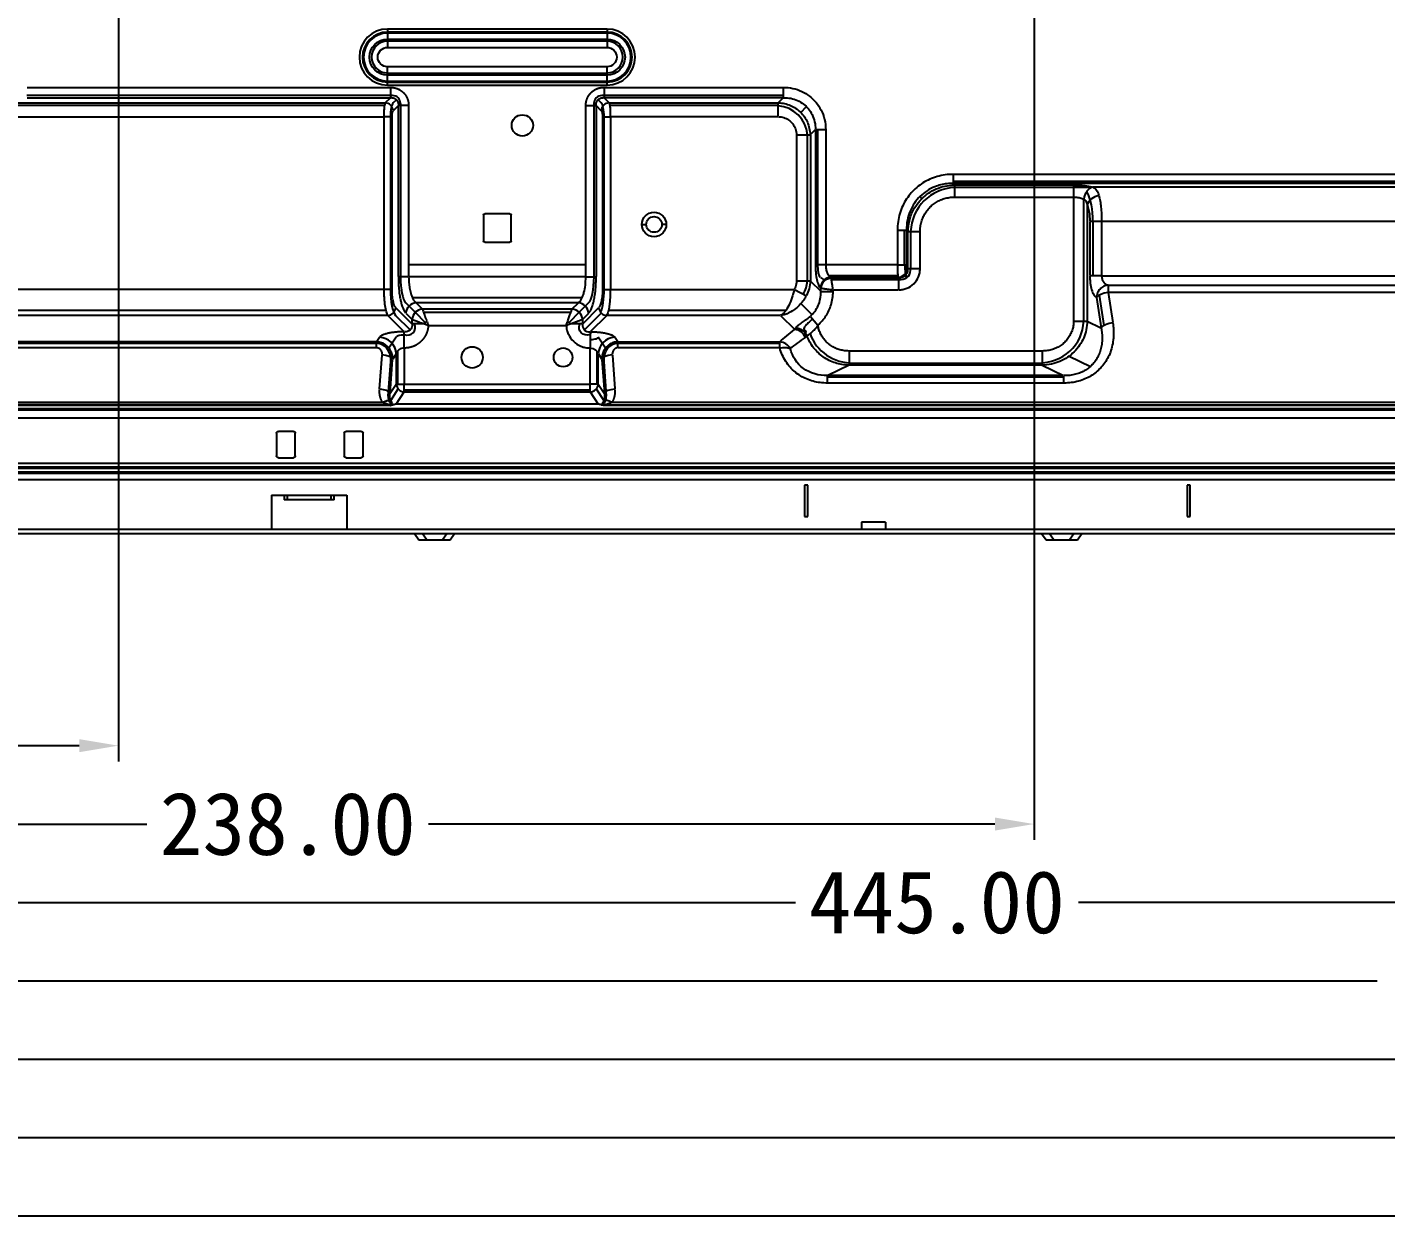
# Model space of a CAD drawing. Header units: millimetres. Extents: x 10037 to 11393, y -913 to 246.
# Drawn here: x 10245.5 to 10462.1, y -754.3 to -564.7 of the extents above; entities that cross this region are included whole.
import ezdxf

# ---------------------------------------------------------------- set-up
doc = ezdxf.new("R2010")
doc.units = ezdxf.units.MM
doc.header["$LTSCALE"] = 46.255
doc.layers.get('0').update_dxf_attribs({"linetype": 'CONTINUOUS'})
doc.layers.add('1', color=7, linetype='CONTINUOUS', true_color=0xffffff)
doc.styles.get("Standard").update_dxf_attribs({"font": 'simfang.ttf'})

msp = doc.modelspace()

# ---------------------------------------------------------------- linework, layer by layer
at = {"color": 7}
for p, q in [((10260.01, -535.5), (10260.01, -681.84)), ((10406.02, -535.5), (10406.02, -694.34)), ((10253.76, -679.34), (10232.87, -679.34)), ((10174.27, -691.84), (10264.57, -691.84)), ((10399.77, -691.84), (10309.47, -691.84)), ((10174.27, -704.34), (10367.96, -704.34)), ((10606.77, -704.34), (10413.08, -704.34)), ((10174.27, -716.84), (10460.69, -716.84)), ((10174.27, -729.34), (10536.1, -729.34)), ((10174.27, -741.84), (10639.01, -741.84)), ((10174.27, -754.34), (10708.37, -754.34))]:
    msp.add_line(p, q, dxfattribs=at)
for points in [[(10253.76, -678.3), (10253.76, -680.38), (10260.01, -679.34)], [(10399.77, -690.8), (10399.77, -692.88), (10406.02, -691.84)]]:
    msp.add_solid(points, dxfattribs=at)
at = {"layer": '1', "color": 7, "linetype": 'Continuous'}
for p, q in [((10337.92, -565.02), (10302.92, -565.02)), ((10302.92, -565.02), (10302.92, -565.68)), ((10337.92, -565.02), (10337.92, -565.68)), ((10337.92, -565.51), (10302.92, -565.51)), ((10337.92, -565.68), (10302.92, -565.68)), ((10302.92, -565.68), (10302.92, -566.63)), ((10302.92, -566.63), (10337.92, -566.63)), ((10302.92, -566.63), (10302.92, -567.95)), ((10337.92, -566.97), (10302.92, -566.97)), ((10337.92, -565.68), (10337.92, -566.63)), ((10337.92, -566.63), (10337.92, -567.95)), ((10302.92, -567.95), (10337.92, -567.95)), ((10337.92, -571.05), (10302.92, -571.05)), ((10302.92, -572.37), (10302.92, -571.05)), ((10337.92, -572.37), (10337.92, -571.05)), ((10302.92, -572.04), (10337.92, -572.04)), ((10337.92, -572.37), (10302.92, -572.37)), ((10302.92, -573.32), (10302.92, -572.37)), ((10302.92, -573.32), (10337.92, -573.32)), ((10302.92, -573.98), (10302.92, -573.32)), ((10302.92, -573.49), (10337.92, -573.49)), ((10302.92, -573.98), (10337.92, -573.98)), ((10337.92, -573.32), (10337.92, -572.37)), ((10337.92, -573.98), (10337.92, -573.32)), ((10303.73, -575.63), (10245.42, -575.63)), ((10245.47, -574.33), (10303.34, -574.33)), ((10245.47, -575.97), (10303.34, -575.97)), ((10302.62, -576.75), (10303.4, -575.97)), ((10303.4, -574.33), (10303.4, -575.97)), ((10366.03, -575.63), (10337.1, -575.63)), ((10337.44, -574.33), (10337.44, -575.97)), ((10337.48, -576), (10338.22, -576.75)), ((10337.49, -574.33), (10365.98, -574.33)), ((10365.98, -575.97), (10337.49, -575.97)), ((10365.25, -576.75), (10366, -576)), ((10366.03, -574.33), (10366.03, -575.97)), ((10302.48, -577.24), (10236.58, -577.24)), ((10236.63, -576.78), (10302.53, -576.78)), ((10304.33, -576.29), (10303.83, -576.79)), ((10303.87, -578), (10304.65, -577.22)), ((10306.29, -577.22), (10304.65, -577.22)), ((10304.65, -604.5), (10304.65, -577.27)), ((10304.99, -576.89), (10304.99, -604.55)), ((10306.29, -577.27), (10306.29, -602.66)), ((10334.54, -577.22), (10336.19, -577.22)), ((10334.54, -602.66), (10334.54, -577.27)), ((10335.85, -604.55), (10335.85, -576.89)), ((10336.19, -577.22), (10336.19, -604.5)), ((10336.19, -577.22), (10336.96, -578)), ((10337.01, -576.79), (10336.5, -576.29)), ((10338.3, -576.78), (10365.17, -576.78)), ((10365.22, -577.24), (10338.36, -577.24)), ((10365.22, -578.94), (10365.22, -576.78)), ((10368.8, -578.32), (10369.72, -577.4)), ((10236.63, -579), (10302.33, -579)), ((10302.38, -606.51), (10302.38, -579)), ((10303.64, -579), (10302.38, -579)), ((10303.38, -579), (10303.38, -606.56)), ((10303.64, -606.51), (10303.64, -579.05)), ((10337.2, -579), (10338.45, -579)), ((10337.2, -579.05), (10337.2, -606.51)), ((10337.46, -606.56), (10337.46, -579)), ((10338.45, -579.05), (10338.45, -606.51)), ((10365.17, -579), (10338.5, -579)), ((10368.12, -581.9), (10370.34, -581.9)), ((10368.12, -581.95), (10368.12, -605.15)), ((10369.88, -605.2), (10369.88, -581.9)), ((10370.34, -581.95), (10370.34, -605.2)), ((10370.37, -581.87), (10371.12, -581.12)), ((10372.73, -581.09), (10371.15, -581.09)), ((10371.15, -581.14), (10371.15, -602.61)), ((10371.49, -581.09), (10371.49, -602.66)), ((10372.79, -581.14), (10372.79, -602.61)), ((10393.11, -588.2), (10393.11, -589.65)), ((10531.56, -588.2), (10393.16, -588.2)), ((10531.61, -589.35), (10393.11, -589.35)), ((10393.11, -589.65), (10393.31, -589.86)), ((10531.56, -589.65), (10393.16, -589.65)), ((10393.35, -589.89), (10393.35, -591.83)), ((10414.99, -590.29), (10393.35, -590.29)), ((10393.4, -589.89), (10412.27, -589.89)), ((10412.32, -589.96), (10412.32, -591.83)), ((10412.37, -589.9), (10414.99, -590.29)), ((10505.43, -590.23), (10415.41, -590.23)), ((10388.11, -592.09), (10387.78, -591.76)), ((10393.4, -591.83), (10412.32, -591.83)), ((10412.32, -591.83), (10412.32, -611.56)), ((10413.93, -611.61), (10413.93, -592.16)), ((10414.48, -593.09), (10414.48, -611.61)), ((10318.22, -594.7), (10318.22, -598.8)), ((10322.42, -594.5), (10318.42, -594.5)), ((10322.62, -598.8), (10322.62, -594.7)), ((10343.47, -596.2), (10344.17, -596.2)), ((10347.37, -596.2), (10346.67, -596.2)), ((10384.22, -597.09), (10385.67, -597.09)), ((10384.22, -597.14), (10384.22, -602.61)), ((10385.37, -602.66), (10385.37, -597.09)), ((10385.67, -597.09), (10385.88, -597.3)), ((10385.67, -597.14), (10385.67, -602.61)), ((10385.91, -603.24), (10385.91, -597.38)), ((10385.98, -597.33), (10387.84, -597.33)), ((10386.31, -597.33), (10386.31, -603.24)), ((10387.84, -603.19), (10387.84, -597.38)), ((10416.78, -595.74), (10414.91, -595.74)), ((10414.91, -595.79), (10414.91, -604.35)), ((10415.38, -595.74), (10415.38, -604.4)), ((10416.78, -595.74), (10416.78, -604.35)), ((10504.05, -595.74), (10416.78, -595.74)), ((10318.42, -599), (10322.42, -599)), ((10306.29, -602.66), (10306.29, -604.5)), ((10334.54, -602.66), (10306.29, -602.66)), ((10334.54, -604.5), (10334.54, -602.66)), ((10372.73, -602.66), (10371.15, -602.66)), ((10384.22, -602.66), (10372.84, -602.66)), ((10373.25, -604.34), (10384.28, -604.34)), ((10384.22, -602.66), (10385.67, -602.66)), ((10385.82, -603.18), (10385.87, -603.21)), ((10385.91, -603.24), (10387.84, -603.24)), ((10306.23, -604.55), (10304.65, -604.55)), ((10334.49, -604.55), (10306.34, -604.55)), ((10334.54, -604.55), (10336.19, -604.55)), ((10368.12, -605.2), (10370.34, -605.2)), ((10370.37, -605.24), (10371.99, -606.86)), ((10371.94, -604.64), (10372.59, -605.06)), ((10371.97, -606.3), (10372.03, -606.34)), ((10373.61, -604.63), (10373.66, -604.66)), ((10384.28, -604.63), (10373.66, -604.63)), ((10373.71, -604.66), (10384.33, -604.66)), ((10373.71, -604.95), (10384.83, -604.95)), ((10384.33, -604.63), (10384.38, -604.66)), ((10384.38, -604.66), (10384.38, -606.63)), ((10385.68, -604.54), (10385.54, -604.45)), ((10416.78, -604.4), (10414.91, -604.4)), ((10416.78, -604.4), (10504.05, -604.4)), ((10417.83, -605.88), (10417.83, -607.06)), ((10302.33, -606.56), (10233.1, -606.56)), ((10303.64, -606.56), (10302.38, -606.56)), ((10305.86, -608.72), (10307.34, -610.2)), ((10306.87, -607.85), (10333.97, -607.85)), ((10333.3, -608.7), (10307.53, -608.7)), ((10333.49, -610.2), (10334.98, -608.72)), ((10337.2, -606.56), (10338.45, -606.56)), ((10338.5, -606.56), (10367.74, -606.56)), ((10367.79, -606.56), (10369.71, -607.56)), ((10372.03, -606.89), (10373.96, -606.89)), ((10373.96, -606.84), (10373.96, -606.68)), ((10374.01, -606.63), (10384.33, -606.63)), ((10415.95, -607.84), (10416.7, -612.68)), ((10417.18, -612.31), (10416.43, -607.47)), ((10503.01, -607.06), (10417.83, -607.06)), ((10417.83, -607.06), (10418.57, -611.85)), ((10234.37, -609.86), (10302.67, -609.86)), ((10302.93, -610.72), (10235.27, -610.72)), ((10305.53, -613.27), (10303.01, -610.75)), ((10304.22, -610.7), (10306.53, -613.01)), ((10306.79, -612.02), (10304.27, -609.5)), ((10305.88, -610.38), (10306.79, -611.29)), ((10307.34, -610.2), (10308.95, -611.81)), ((10307.52, -608.74), (10308.47, -609.68)), ((10308.52, -609.68), (10332.32, -609.68)), ((10332.17, -610.22), (10308.66, -610.22)), ((10333.49, -610.2), (10331.89, -611.81)), ((10332.37, -609.68), (10333.32, -608.74)), ((10336.57, -609.5), (10334.05, -612.02)), ((10334.05, -611.29), (10334.96, -610.38)), ((10334.31, -613.01), (10337, -610.32)), ((10337.82, -610.75), (10335.3, -613.27)), ((10365.56, -610.72), (10337.91, -610.72)), ((10338.16, -609.86), (10366.47, -609.86)), ((10365.65, -610.75), (10367.8, -612.9)), ((10368.84, -608.82), (10370.6, -610.58)), ((10370.38, -610.87), (10371.56, -612.24)), ((10306.82, -611.33), (10306.82, -612)), ((10308.78, -612.05), (10306.82, -612.05)), ((10309.47, -612.29), (10331.36, -612.29)), ((10334.01, -612.05), (10332.05, -612.05)), ((10334.01, -611.33), (10334.01, -612)), ((10412.32, -611.61), (10414.48, -611.61)), ((10414.48, -611.61), (10416.65, -612.66)), ((10231.03, -615.12), (10301.19, -615.12)), ((10301.14, -614.91), (10231.08, -614.91)), ((10301.19, -615.89), (10301.19, -614.91)), ((10301.63, -614.23), (10301.21, -614.87)), ((10303.15, -615.9), (10304.31, -614.14)), ((10336.52, -614.14), (10337.69, -615.9)), ((10339.21, -614.23), (10339.62, -614.87)), ((10339.65, -615.89), (10339.65, -614.91)), ((10339.65, -615.12), (10365.45, -615.12)), ((10339.7, -614.91), (10365.4, -614.91)), ((10301.14, -615.89), (10231.08, -615.89)), ((10301.67, -622.42), (10302.07, -617.05)), ((10304.29, -616.84), (10303.75, -617.67)), ((10304.32, -616.85), (10304.32, -621.65)), ((10304.51, -616.4), (10304.51, -621.65)), ((10305.6, -615.96), (10305.6, -621.65)), ((10335.24, -621.65), (10335.24, -615.96)), ((10336.33, -621.65), (10336.33, -616.4)), ((10336.52, -621.65), (10336.52, -616.85)), ((10336.55, -616.84), (10337.06, -617.62)), ((10338.77, -617.05), (10339.17, -622.42)), ((10365.4, -615.89), (10339.7, -615.89)), ((10376.52, -616.38), (10376.52, -618.65)), ((10407.26, -616.38), (10376.57, -616.38)), ((10407.31, -616.38), (10407.31, -618.65)), ((10411.62, -617.19), (10415.01, -618.84)), ((10303.03, -623.57), (10303.44, -618.08)), ((10303.34, -623.08), (10303.74, -617.72)), ((10337.09, -617.72), (10337.5, -623.08)), ((10337.39, -618.08), (10337.81, -623.57)), ((10376.52, -618.65), (10373.13, -620.29)), ((10407.26, -618.65), (10376.52, -618.65)), ((10377.22, -618.31), (10406.62, -618.31)), ((10407.31, -618.65), (10410.7, -620.29)), ((10303.34, -623.13), (10304.32, -621.65)), ((10304.32, -621.65), (10305.6, -621.65)), ((10305.6, -621.65), (10335.24, -621.65)), ((10305.6, -622.9), (10305.6, -621.65)), ((10335.24, -622.9), (10335.24, -621.65)), ((10336.52, -621.65), (10335.24, -621.65)), ((10336.52, -621.65), (10337.47, -623.09)), ((10410.7, -620.31), (10373.09, -620.31)), ((10373.09, -620.5), (10410.75, -620.5)), ((10410.7, -621.5), (10373.14, -621.5)), ((10410.75, -621.45), (10410.75, -620.37)), ((10303.43, -624.27), (10304.64, -622.44)), ((10304.32, -624.84), (10305.6, -622.9)), ((10335.24, -622.64), (10305.6, -622.64)), ((10305.6, -622.9), (10335.24, -622.9)), ((10335.24, -622.9), (10336.51, -624.84)), ((10336.2, -622.44), (10337.4, -624.27)), ((10303.28, -624.99), (10231.74, -624.99)), ((10302.1, -624.59), (10231.79, -624.59)), ((10303.26, -625.06), (10231.79, -625.06)), ((11328.57, -625.6), (10232.27, -625.6)), ((11328.57, -625.81), (10232.27, -625.81)), ((10336.54, -624.88), (10304.3, -624.88)), ((11223.31, -625.06), (10337.53, -625.06)), ((10337.55, -624.99), (11223.28, -624.99)), ((11222.15, -624.59), (10338.69, -624.59)), ((11328.57, -627.07), (10232.27, -627.07)), ((10285.22, -629.5), (10285.22, -633.1)), ((10287.92, -629.2), (10285.52, -629.2)), ((10288.22, -633.1), (10288.22, -629.5)), ((10296.02, -629.5), (10296.02, -633.1)), ((10298.72, -629.2), (10296.32, -629.2)), ((10299.02, -633.1), (10299.02, -629.5)), ((10231.09, -634.26), (11329.75, -634.26)), ((10285.52, -633.4), (10287.92, -633.4)), ((10296.32, -633.4), (10298.72, -633.4)), ((11383.48, -635.73), (10177.36, -635.73)), ((11383.48, -635.9), (10177.36, -635.9)), ((11329.75, -634.93), (10231.09, -634.93)), ((10231.09, -635.05), (11329.75, -635.05)), ((11383.48, -636.91), (10177.36, -636.91)), ((10369.92, -637.8), (10369.42, -637.8)), ((10369.42, -637.8), (10369.42, -642.8)), ((10369.92, -642.8), (10369.92, -637.8)), ((10430.92, -637.8), (10430.42, -637.8)), ((10430.42, -637.8), (10430.42, -642.8)), ((10430.92, -642.8), (10430.92, -637.8)), ((10284.42, -639.4), (10286.42, -639.4)), ((10284.42, -639.4), (10284.42, -644.8)), ((10286.42, -639.4), (10286.42, -640.1)), ((10286.42, -639.4), (10286.92, -639.4)), ((10286.92, -640.1), (10286.42, -640.1)), ((10286.92, -639.4), (10293.92, -639.4)), ((10286.92, -639.45), (10286.92, -640.05)), ((10293.92, -640.1), (10286.92, -640.1)), ((10293.92, -639.4), (10294.42, -639.4)), ((10293.92, -640.05), (10293.92, -639.45)), ((10294.42, -640.1), (10293.92, -640.1)), ((10294.42, -639.4), (10296.42, -639.4)), ((10294.42, -640.1), (10294.42, -639.4)), ((10296.42, -639.4), (10296.42, -644.8)), ((10369.42, -642.8), (10369.92, -642.8)), ((10430.42, -642.8), (10430.92, -642.8)), ((10175.02, -644.8), (11385.82, -644.8)), ((10175.02, -645.5), (11385.82, -645.5)), ((10307.22, -645.5), (10307.92, -646.5)), ((10309.12, -646.46), (10308.48, -645.54)), ((10312.36, -645.54), (10311.72, -646.46)), ((10312.92, -646.5), (10313.62, -645.5)), ((10378.49, -643.7), (10378.49, -644.8)), ((10382.34, -643.7), (10378.49, -643.7)), ((10382.34, -643.7), (10382.34, -644.8)), ((10407.22, -645.5), (10407.92, -646.5)), ((10409.12, -646.46), (10408.48, -645.54)), ((10412.36, -645.54), (10411.72, -646.46)), ((10412.92, -646.5), (10413.62, -645.5)), ((10307.92, -646.5), (10309.15, -646.5)), ((10309.15, -646.5), (10311.69, -646.5)), ((10311.69, -646.5), (10312.92, -646.5)), ((10407.92, -646.5), (10409.15, -646.5)), ((10409.15, -646.5), (10411.69, -646.5)), ((10411.69, -646.5), (10412.92, -646.5))]:
    msp.add_line(p, q, dxfattribs=at)
for centre, radius, start, end in [((10302.92, -569.5), 4.48, 90, 270), ((10337.92, -569.5), 4.48, 270, 90), ((10302.92, -569.5), 3.99, 90, 270), ((10302.92, -569.5), 3.82, 90, 270), ((10302.92, -569.5), 2.53, 90, 270), ((10337.92, -569.5), 3.99, 270, 90), ((10337.92, -569.5), 3.82, 270, 90), ((10337.92, -569.5), 2.53, 270, 90)]:
    msp.add_arc(centre, radius, start, end, dxfattribs=at)
at = {"layer": '1', "color": 7, "linetype": 'Continuous', "extrusion": (0, 0, -1)}
for centre, radius, start, end in [((-10302.92, -569.5), 2.87, 270, 90), ((-10337.92, -569.5), 2.87, 90, 270), ((-10302.92, -569.5), 1.55, 270, 90), ((-10337.92, -569.5), 1.55, 90, 270), ((-10324.42, -580.4), 1.7, 0, 180), ((-10324.42, -580.4), 1.7, 180, 0), ((-10318.42, -594.7), 0.2, 0, 90), ((-10322.42, -594.7), 0.2, 90, 180), ((-10345.42, -596.2), 1.95, 0, 180), ((-10345.42, -596.2), 1.25, 0, 180), ((-10345.42, -596.2), 1.95, 180, 0), ((-10345.42, -596.2), 1.25, 180, 0), ((-10318.42, -598.8), 0.2, 270, 0), ((-10322.42, -598.8), 0.2, 180, 270), ((-10316.42, -617.4), 1.7, 0, 180), ((-10330.92, -617.4), 1.5, 0, 180), ((-10316.42, -617.4), 1.7, 180, 360), ((-10330.92, -617.4), 1.5, 180, 360), ((-10285.52, -629.5), 0.3, 0, 90), ((-10287.92, -629.5), 0.3, 90, 180), ((-10296.32, -629.5), 0.3, 0, 90), ((-10298.72, -629.5), 0.3, 90, 180), ((-10285.52, -633.1), 0.3, 270, 0), ((-10287.92, -633.1), 0.3, 180, 270), ((-10296.32, -633.1), 0.3, 270, 0), ((-10298.72, -633.1), 0.3, 180, 270)]:
    msp.add_arc(centre, radius, start, end, dxfattribs=at)
at = {"layer": '1', "color": 7, "linetype": 'Continuous'}
for centre, major_axis, ratio, start_param, end_param in [((10303.64, -576.98), (0.983, 0.983), 0.935113, 5.531306, 7.035065), ((10337.19, -576.98), (0.983, -0.983), 0.935113, 2.389713, 3.893472), ((10302.58, -578.04), (-0.919, 0.919), 0.935113, 4.020051, 5.464268), ((10304, -579), (0, 2.3), 0.267949, 0.282376, 1.570796), ((10338.25, -578.04), (0.919, 0.919), 0.935113, 0.818917, 2.322676), ((10336.84, -579), (0, 2.3), 0.267949, 4.712389, 6.00081), ((10364.39, -582.73), (4.01, 4.01), 0.935113, 5.615074, 6.951296), ((10394.28, -598.26), (5.82, -5.82), 0.935113, 2.439757, 3.843429), ((10415.36, -592.16), (0.52, 1.93), 0.694349, 0.368172, 1.754531), ((10413.31, -595.74), (0, 5.7), 0.36397, 4.712389, 5.681982), ((10416.36, -593.04), (1.86, 0.72), 0.705394, 1.303252, 2.638059), ((10372.02, -602.66), (0, 2), 0.267949, 1.594856, 2.935878), ((10384.33, -603.15), (0.82, 1.25), 0.952213, 3.746311, 5.272149), ((10384.76, -603.43), (1.32, -0.87), 0.952213, 5.317107, 7.014908), ((10385.91, -602.66), (0, 2), 0.267949, 1.570796, 2.946098), ((10306.14, -604.55), (0, 4.3), 0.267949, 1.582261, 2.86955), ((10334.7, -604.55), (0, 4.3), 0.267949, 3.387868, 4.712389), ((10364.39, -604.38), (4.01, -4.01), 0.935113, 0.25583, 0.66811), ((10373.61, -606.3), (0.93, 1.42), 0.952213, 0.604706, 2.130556), ((10373.66, -606.34), (-0.93, -1.42), 0.952213, 3.746308, 5.272451), ((10304.53, -606.56), (0, 4.3), 0.267949, 1.570796, 2.863492), ((10307.48, -610.34), (1.2, 1.2), 0.935113, 0.818914, 2.322676), ((10333.35, -610.34), (-1.2, 1.2), 0.935113, 3.96051, 5.464272), ((10336.3, -606.56), (0, 4.3), 0.267949, 3.694432, 4.712389), ((10417.83, -607.84), (1.98, 0.31), 0.386839, 1.511102, 2.761616), ((10302.98, -609.46), (-0.919, -0.919), 0.935113, 0.818921, 2.322677), ((10308.47, -611.33), (1.2, 1.2), 0.935113, 0.818917, 2.322676), ((10332.37, -611.33), (-1.2, 1.2), 0.935113, 3.96051, 5.464268), ((10337.86, -609.46), (0.919, -0.919), 0.935113, 4.020051, 5.464268), ((10306.01, -612.5), (-0.983, 0.983), 0.935113, 2.029459, 4.29833), ((10309.19, -612.05), (1.2, 1.2), 0.171976, 1.400486, 1.741325), ((10331.64, -612.05), (-1.2, 1.2), 0.171968, 4.541865, 4.882691), ((10367.83, -614.87), (-1.26, 1.55), 0.920636, 4.419563, 5.55847), ((10368.08, -614.65), (-1.38, 1.45), 0.915909, 4.337503, 5.536229), ((10406.16, -610.9), (7.09, -3.43), 0.927053, 5.193933, 6.669194), ((10418.58, -612.68), (1.98, 0.31), 0.386839, 1.511102, 2.76162), ((10300.69, -618.28), (1.22, 2.99), 0.829846, 5.102797, 6.5577), ((10301.66, -616.8), (2.26, -1.48), 0.952213, 0.604707, 2.130556), ((10305.6, -614.19), (1.3, 0), 0.267949, 1.621877, 2.935529), ((10335.24, -614.19), (1.3, 0), 0.267949, 4.776668, 6.390877), ((10339.18, -616.8), (2.26, 1.48), 0.952213, 1.03967, 2.536886), ((10340.15, -618.28), (-1.22, 2.99), 0.829846, 6.008671, 7.463573), ((10377.68, -610.9), (-7.09, -3.43), 0.927053, 6.174438, 7.372438), ((10302.07, -617.67), (-1.7, 0.13), 0.389807, 3.331293, 4.741556), ((10338.76, -617.67), (1.7, 0.13), 0.389807, 1.583121, 2.951893), ((10305.6, -621.65), (1.09, -0.71), 0.952213, 3.746311, 5.272149), ((10335.24, -621.65), (1.09, 0.71), 0.952213, 4.152629, 5.678467), ((10301.66, -623.13), (-1.7, 0.13), 0.389807, 3.331293, 4.700064), ((10304.35, -623.53), (0.59, 1.44), 0.829846, 1.917638, 2.627267), ((10339.17, -623.13), (1.7, 0.13), 0.389807, 1.583121, 2.951893), ((10336.48, -623.53), (-0.59, 1.44), 0.829846, 3.663553, 4.365547), ((10301.77, -627.47), (2.79, 2.5), 0.243618, 0.265337, 0.560118)]:
    msp.add_ellipse(centre, major_axis=major_axis, ratio=ratio, start_param=start_param, end_param=end_param, dxfattribs=at)
at = {"layer": '1', "color": 7, "linetype": 'Continuous', "extrusion": (0, 0, -1)}
msp.add_ellipse((10334.82, -612.5), major_axis=(-0.983, -0.983), ratio=0.935113, start_param=5.171149, end_param=7.42519, dxfattribs=at)
at = {"layer": '1', "color": 7, "linetype": 'Continuous'}
for points, degree in [([(10303.4, -574.33), (10303.96, -574.33), (10304.48, -574.53)], 2), ([(10304.48, -574.53), (10304.91, -574.7), (10305.26, -574.99)], 2), ([(10305.26, -574.99), (10305.67, -575.32), (10305.93, -575.79)], 2), ([(10305.93, -575.79), (10306.09, -576.09), (10306.19, -576.42)], 2), ([(10334.71, -576.24), (10334.85, -575.82), (10335.12, -575.47)], 2), ([(10335.12, -575.47), (10335.27, -575.27), (10335.45, -575.09)], 2), ([(10335.45, -575.09), (10335.67, -574.89), (10335.94, -574.73)], 2), ([(10335.94, -574.73), (10336.25, -574.55), (10336.6, -574.44)], 2), ([(10336.6, -574.44), (10337.01, -574.33), (10337.44, -574.33)], 2), ([(10366.03, -574.33), (10366.57, -574.33), (10367.59, -574.44), (10368.98, -574.92), (10370.23, -575.68), (10371.29, -576.69), (10372.1, -577.91), (10372.66, -579.41), (10372.79, -580.51), (10372.79, -581.09)], 3), ([(10306.19, -576.42), (10306.29, -576.81), (10306.29, -577.22)], 2), ([(10334.54, -577.22), (10334.54, -576.71), (10334.71, -576.24)], 2), ([(10337, -578.04), (10337.02, -578.05), (10337.05, -578.1), (10337.1, -578.23), (10337.15, -578.42), (10337.19, -578.66), (10337.2, -578.88), (10337.2, -579)], 3), ([(10393.11, -588.2), (10392.67, -588.2), (10391.82, -588.26), (10390.56, -588.53), (10389.38, -588.96), (10388.28, -589.54), (10387.29, -590.27), (10386.41, -591.13), (10385.66, -592.11), (10385.05, -593.2), (10384.58, -594.42), (10384.29, -595.73), (10384.22, -596.63), (10384.22, -597.09)], 3), ([(10412.32, -589.89), (10412.54, -589.89), (10412.99, -589.9), (10413.63, -589.94), (10414.24, -590.01), (10414.83, -590.11), (10415.19, -590.19), (10415.36, -590.23)], 3), ([(10414.4, -590.91), (10414.43, -590.95), (10414.45, -590.99), (10414.48, -591.04)], 3), ([(10387.84, -597.33), (10387.84, -597.06), (10387.88, -596.53), (10388.04, -595.76), (10388.31, -595.03), (10388.67, -594.35), (10389.13, -593.73), (10389.66, -593.18), (10390.28, -592.71), (10390.96, -592.33), (10391.69, -592.05), (10392.49, -591.87), (10393.06, -591.83), (10393.35, -591.83)], 3), ([(10385.67, -602.66), (10385.67, -602.8), (10385.69, -602.92)], 2), ([(10385.69, -602.92), (10385.7, -603), (10385.72, -603.06)], 2), ([(10385.72, -603.06), (10385.75, -603.13), (10385.78, -603.15)], 2), ([(10372.03, -606.89), (10372.03, -606.34)], 1), ([(10373.67, -604.7), (10373.67, -604.69), (10373.67, -604.68), (10373.67, -604.67), (10373.66, -604.66)], 3), ([(10417.83, -605.88), (10446.22, -605.88), (10474.62, -605.88), (10503.01, -605.88)], 3), ([(10304.24, -609.46), (10304.15, -609.37), (10303.99, -609.1), (10303.8, -608.44), (10303.67, -607.56), (10303.64, -606.91), (10303.64, -606.56)], 3), ([(10337.2, -606.56), (10337.2, -606.91), (10337.17, -607.56), (10337.03, -608.46), (10336.86, -609.08), (10336.69, -609.37), (10336.6, -609.46)], 3), ([(10371.56, -612.24), (10371.81, -612.03), (10372.27, -611.57), (10372.84, -610.8), (10373.31, -609.96), (10373.68, -609.01), (10373.91, -607.97), (10373.96, -607.26), (10373.96, -606.89)], 3), ([(10308.83, -612.07), (10309.01, -612.13), (10309.2, -612.2), (10309.38, -612.27)], 3), ([(10309.42, -612.34), (10309.37, -613.06), (10309.08, -613.7)], 2), ([(10331.46, -612.27), (10331.64, -612.2), (10331.82, -612.13), (10332.01, -612.07)], 3), ([(10365.45, -614.91), (10365.81, -614.6), (10366.58, -613.97), (10367.4, -613.29), (10367.83, -612.94)], 3), ([(10367.83, -612.94), (10367.85, -612.91), (10367.88, -612.87), (10367.92, -612.8), (10367.95, -612.76), (10367.96, -612.73)], 3), ([(10412.32, -611.61), (10412.32, -611.87), (10412.28, -612.38), (10412.1, -613.09), (10411.81, -613.78), (10411.42, -614.41), (10410.92, -614.98), (10410.34, -615.46), (10409.68, -615.86), (10408.95, -616.15), (10408.16, -616.34), (10407.6, -616.38), (10407.31, -616.38)], 3), ([(10418.58, -611.9), (10418.63, -612.26), (10418.7, -612.98), (10418.7, -614.05), (10418.57, -615.19), (10418.29, -616.3), (10417.86, -617.34), (10417.31, -618.27), (10416.66, -619.08), (10415.92, -619.77), (10415.08, -620.37), (10414.15, -620.85), (10413.1, -621.22), (10411.95, -621.45), (10411.16, -621.5), (10410.75, -621.5)], 3), ([(10367.14, -615.95), (10366.79, -615.38), (10366.15, -614.98), (10365.5, -614.91)], 3), ([(10367.16, -615.99), (10367.53, -615.71), (10368.3, -615.14), (10369.13, -614.52), (10369.57, -614.2)], 3), ([(10369.57, -614.2), (10369.59, -614.18), (10369.65, -614.14), (10369.73, -614.07), (10369.79, -614.03), (10369.82, -614)], 3), ([(10335.29, -615.92), (10335.87, -615.94), (10336.38, -616.31), (10336.51, -616.75)], 3), ([(10373.09, -621.5), (10372.68, -621.5), (10371.9, -621.45), (10370.77, -621.23), (10369.72, -620.86), (10368.76, -620.37), (10367.88, -619.75), (10367.08, -618.98), (10366.39, -618.07), (10365.83, -617.02), (10365.56, -616.27), (10365.45, -615.89)], 3), ([(10301.76, -623.68), (10301.62, -623.12), (10301.66, -622.52)], 2), ([(10302.12, -624.55), (10301.88, -624.15), (10301.76, -623.68)], 2), ([(10339.09, -623.63), (10338.97, -624.13), (10338.71, -624.55)], 2), ([(10339.18, -622.52), (10339.21, -623.1), (10339.09, -623.63)], 2), ([(10303.46, -625.05), (10303.4, -625.06), (10303.31, -625.06)], 2), ([(10337.03, -624.99), (10337.01, -624.98), (10336.98, -624.97), (10336.92, -624.95), (10336.86, -624.93), (10336.8, -624.91), (10336.74, -624.9), (10336.68, -624.89), (10336.62, -624.88), (10336.57, -624.88), (10336.54, -624.88)], 3)]:
    msp.add_open_spline(points, degree=degree, dxfattribs=at)
for points, degree, knots in [([(10303.4, -575.97), (10303.45, -575.96), (10303.57, -575.96), (10303.73, -575.98), (10303.86, -576.01), (10303.99, -576.06), (10304.1, -576.11), (10304.2, -576.17), (10304.3, -576.25), (10304.39, -576.34), (10304.48, -576.46), (10304.56, -576.61), (10304.62, -576.78), (10304.66, -576.99), (10304.66, -577.14), (10304.65, -577.22)], 3, [0, 0, 0, 0, 0.083687, 0.159403, 0.228308, 0.292091, 0.352721, 0.412332, 0.473363, 0.538562, 0.61083, 0.692628, 0.7846, 0.886957, 1, 1, 1, 1]), ([(10336.19, -577.22), (10336.18, -577.17), (10336.18, -577.07), (10336.19, -576.93), (10336.22, -576.8), (10336.25, -576.68), (10336.3, -576.57), (10336.36, -576.47), (10336.43, -576.36), (10336.52, -576.26), (10336.64, -576.17), (10336.79, -576.08), (10336.98, -576.01), (10337.18, -575.97), (10337.32, -575.96), (10337.39, -575.97)], 3, [0, 0, 0, 0, 0.076616, 0.146211, 0.210439, 0.271207, 0.330638, 0.391051, 0.454977, 0.525115, 0.60399, 0.692975, 0.792191, 0.902131, 1, 1, 1, 1]), ([(10366.08, -575.97), (10366.46, -575.96), (10367.22, -576.03), (10368.3, -576.38), (10369.26, -576.95), (10370.06, -577.72), (10370.68, -578.68), (10371.07, -579.81), (10371.16, -580.63), (10371.15, -581.04)], 3, [0, 0, 0, 0, 0.14109, 0.280905, 0.419313, 0.557347, 0.697561, 0.847528, 1, 1, 1, 1]), ([(10302.38, -579), (10302.39, -578.8), (10302.39, -578.38), (10302.42, -577.74), (10302.48, -577.16), (10302.54, -576.94), (10302.57, -576.83)], 3, [0, 0, 0, 0, 0.216232, 0.438479, 0.715106, 1, 1, 1, 1]), ([(10303.64, -579), (10303.64, -578.94), (10303.64, -578.8), (10303.66, -578.59), (10303.7, -578.37), (10303.74, -578.19), (10303.79, -578.1), (10303.81, -578.08)], 3, [0, 0, 0, 0, 0.214642, 0.429285, 0.643927, 0.85857, 1, 1, 1, 1]), ([(10338.27, -576.82), (10338.29, -576.89), (10338.33, -577.03), (10338.39, -577.49), (10338.44, -578.13), (10338.45, -578.69), (10338.45, -578.95)], 3, [0, 0, 0, 0, 0.205955, 0.415581, 0.725032, 1, 1, 1, 1]), ([(10365.27, -576.79), (10365.59, -576.81), (10366.24, -576.87), (10367.18, -577.19), (10368.03, -577.65), (10369.03, -578.47), (10370.04, -579.85), (10370.23, -581.17), (10370.33, -581.85)], 3, [0, 0, 0, 0, 0.123573, 0.250119, 0.373164, 0.492869, 0.742001, 1, 1, 1, 1]), ([(10365.27, -579), (10365.57, -579.01), (10366.16, -579.11), (10366.94, -579.5), (10367.58, -580.11), (10368.01, -580.93), (10368.12, -581.56), (10368.12, -581.9)], 3, [0, 0, 0, 0, 0.191664, 0.393748, 0.595832, 0.797916, 1, 1, 1, 1]), ([(10393.11, -589.65), (10392.77, -589.66), (10392.1, -589.68), (10391.12, -589.86), (10389.61, -590.34), (10387.69, -591.57), (10386.33, -593.62), (10385.74, -595.53), (10385.69, -596.56), (10385.67, -597.09)], 3, [0, 0, 0, 0, 0.087274, 0.171348, 0.252391, 0.493354, 0.736396, 0.864415, 1, 1, 1, 1]), ([(10385.91, -597.28), (10385.93, -596.97), (10385.97, -596.33), (10386.17, -595.4), (10386.68, -593.9), (10387.93, -592.01), (10389.95, -590.63), (10391.81, -590.01), (10392.8, -589.94), (10393.3, -589.9)], 3, [0, 0, 0, 0, 0.082075, 0.166092, 0.247578, 0.494032, 0.741525, 0.869929, 1, 1, 1, 1]), ([(10415.4, -590.25), (10415.5, -590.3), (10415.73, -590.42), (10415.99, -590.7), (10416.2, -591.06), (10416.3, -591.37), (10416.34, -591.52)], 3, [0, 0, 0, 0, 0.221045, 0.483413, 0.74763, 1, 1, 1, 1]), ([(10412.32, -591.83), (10412.44, -591.83), (10412.67, -591.84), (10413.02, -591.88), (10413.35, -591.94), (10413.65, -592.03), (10413.82, -592.11), (10413.9, -592.14)], 3, [0, 0, 0, 0, 0.203872, 0.404313, 0.607208, 0.818469, 1, 1, 1, 1]), ([(10413.99, -592.19), (10414.04, -592.22), (10414.14, -592.29), (10414.28, -592.47), (10414.4, -592.72), (10414.46, -592.92), (10414.48, -593.04)], 3, [0, 0, 0, 0, 0.194834, 0.457453, 0.727261, 1, 1, 1, 1]), ([(10414.48, -593.04), (10414.52, -593.15), (10414.61, -593.39), (10414.71, -593.79), (10414.79, -594.22), (10414.86, -594.7), (10414.89, -595.19), (10414.9, -595.53), (10414.9, -595.69)], 3, [0, 0, 0, 0, 0.169301, 0.338603, 0.507904, 0.677206, 0.846507, 1, 1, 1, 1]), ([(10416.37, -591.63), (10416.43, -591.89), (10416.55, -592.42), (10416.68, -593.42), (10416.77, -594.54), (10416.78, -595.34), (10416.78, -595.74)], 3, [0, 0, 0, 0, 0.239461, 0.48, 0.742312, 1, 1, 1, 1]), ([(10371.15, -602.7), (10371.15, -602.9), (10371.16, -603.3), (10371.22, -604.11), (10371.36, -605.06), (10371.59, -605.77), (10371.79, -606.14), (10371.9, -606.24), (10371.95, -606.28)], 3, [0, 0, 0, 0, 0.115165, 0.238281, 0.489732, 0.751112, 0.883983, 1, 1, 1, 1]), ([(10372.8, -602.7), (10372.81, -602.91), (10372.83, -603.36), (10373.01, -603.96), (10373.22, -604.34), (10373.42, -604.53), (10373.51, -604.58), (10373.56, -604.6)], 3, [0, 0, 0, 0, 0.227139, 0.486572, 0.760168, 0.888868, 1, 1, 1, 1]), ([(10384.22, -602.66), (10384.22, -602.84), (10384.22, -603.21), (10384.24, -603.79), (10384.27, -604.23), (10384.3, -604.47), (10384.31, -604.54), (10384.31, -604.56)], 3, [0, 0, 0, 0, 0.216405, 0.438384, 0.738611, 0.910471, 1, 1, 1, 1]), ([(10384.44, -604.66), (10384.63, -604.65), (10385.01, -604.63), (10385.52, -604.32), (10385.88, -603.83), (10385.9, -603.44), (10385.91, -603.24)], 3, [0, 0, 0, 0, 0.251837, 0.502492, 0.744605, 1, 1, 1, 1]), ([(10384.44, -606.63), (10384.66, -606.62), (10385.1, -606.59), (10385.95, -606.33), (10386.9, -605.72), (10387.53, -604.78), (10387.8, -603.92), (10387.83, -603.47), (10387.84, -603.24)], 3, [0, 0, 0, 0, 0.123621, 0.248909, 0.497185, 0.74478, 0.870308, 1, 1, 1, 1]), ([(10304.65, -604.55), (10304.65, -604.82), (10304.66, -605.47), (10304.72, -606.42), (10304.83, -607.37), (10304.96, -608.12), (10305.13, -608.85), (10305.33, -609.47), (10305.58, -610.02), (10305.75, -610.23), (10305.84, -610.34)], 3, [0, 0, 0, 0, 0.100525, 0.245914, 0.366861, 0.489285, 0.585744, 0.73179, 0.860572, 1, 1, 1, 1]), ([(10306.29, -604.59), (10306.3, -604.88), (10306.32, -605.48), (10306.43, -606.35), (10306.63, -607.29), (10306.91, -607.98), (10307.2, -608.45), (10307.36, -608.59), (10307.44, -608.66)], 3, [0, 0, 0, 0, 0.152979, 0.319522, 0.492279, 0.742853, 0.873293, 1, 1, 1, 1]), ([(10333.4, -608.66), (10333.48, -608.59), (10333.64, -608.44), (10333.87, -608.08), (10334.07, -607.62), (10334.3, -606.92), (10334.49, -605.91), (10334.53, -605.02), (10334.54, -604.59)], 3, [0, 0, 0, 0, 0.128554, 0.260825, 0.396311, 0.524819, 0.771469, 1, 1, 1, 1]), ([(10334.99, -610.34), (10335.09, -610.23), (10335.26, -610.02), (10335.5, -609.49), (10335.71, -608.84), (10335.88, -608.1), (10336.01, -607.3), (10336.11, -606.46), (10336.17, -605.54), (10336.18, -604.89), (10336.19, -604.55)], 3, [0, 0, 0, 0, 0.139783, 0.271915, 0.400812, 0.526601, 0.643168, 0.754586, 0.870971, 1, 1, 1, 1]), ([(10368.12, -605.2), (10368.12, -605.37), (10368.09, -605.7), (10367.98, -606.14), (10367.87, -606.4), (10367.81, -606.52)], 3, [0, 0, 0, 0, 0.346214, 0.692428, 1, 1, 1, 1]), ([(10370.34, -605.2), (10370.3, -605.62), (10370.23, -606.43), (10369.89, -607.17), (10369.73, -607.52)], 3, [0, 0, 0, 0, 0.522932, 1, 1, 1, 1]), ([(10372.03, -606.34), (10372.04, -606.24), (10372.07, -606.03), (10372.18, -605.72), (10372.34, -605.45), (10372.62, -605.12), (10373.06, -604.81), (10373.47, -604.74), (10373.67, -604.7)], 3, [0, 0, 0, 0, 0.125339, 0.250609, 0.393723, 0.501145, 0.754754, 1, 1, 1, 1]), ([(10372.08, -606.35), (10372.09, -606.35), (10372.14, -606.36), (10372.28, -606.38), (10372.56, -606.42), (10373, -606.49), (10373.48, -606.56), (10373.76, -606.6), (10373.89, -606.62)], 3, [0, 0, 0, 0, 0.059577, 0.165615, 0.370587, 0.640761, 0.835139, 1, 1, 1, 1]), ([(10373.95, -606.56), (10373.93, -606.39), (10373.88, -606.11), (10373.81, -605.65), (10373.75, -605.24), (10373.7, -604.9), (10373.68, -604.79), (10373.68, -604.73)], 3, [0, 0, 0, 0, 0.204671, 0.349731, 0.613482, 0.813595, 1, 1, 1, 1]), ([(10414.91, -604.45), (10414.91, -604.63), (10414.92, -605), (10414.99, -605.76), (10415.17, -606.66), (10415.45, -607.32), (10415.72, -607.69), (10415.87, -607.79), (10415.95, -607.84)], 3, [0, 0, 0, 0, 0.108703, 0.228354, 0.4743, 0.732199, 0.857886, 1, 1, 1, 1]), ([(10417.83, -605.88), (10417.71, -605.89), (10417.48, -605.92), (10417.02, -606.09), (10416.61, -606.39), (10416.29, -606.78), (10416.11, -607.12), (10415.99, -607.48), (10415.96, -607.73), (10415.95, -607.84)], 3, [0, 0, 0, 0, 0.120332, 0.250276, 0.499443, 0.624583, 0.749724, 0.884203, 1, 1, 1, 1]), ([(10416.78, -604.4), (10416.8, -604.57), (10416.83, -604.93), (10417.06, -605.38), (10417.4, -605.73), (10417.68, -605.83), (10417.83, -605.88)], 3, [0, 0, 0, 0, 0.213424, 0.447594, 0.711612, 1, 1, 1, 1]), ([(10302.98, -610.72), (10302.93, -610.64), (10302.85, -610.5), (10302.7, -610.03), (10302.54, -609.24), (10302.44, -608.2), (10302.39, -607.3), (10302.39, -606.84), (10302.38, -606.61)], 3, [0, 0, 0, 0, 0.136096, 0.2554, 0.503168, 0.753215, 0.881716, 1, 1, 1, 1]), ([(10338.45, -606.61), (10338.45, -606.91), (10338.44, -607.52), (10338.38, -608.41), (10338.28, -609.32), (10338.1, -610.21), (10337.94, -610.54), (10337.86, -610.72)], 3, [0, 0, 0, 0, 0.157036, 0.327176, 0.501984, 0.729953, 1, 1, 1, 1]), ([(10367.78, -606.61), (10367.73, -606.81), (10367.61, -607.25), (10367.34, -608.13), (10366.91, -609.18), (10366.4, -610), (10365.98, -610.48), (10365.76, -610.63), (10365.66, -610.69)], 3, [0, 0, 0, 0, 0.106947, 0.23163, 0.477572, 0.736774, 0.881275, 1, 1, 1, 1]), ([(10369.69, -607.6), (10369.56, -607.82), (10369.28, -608.29), (10368.73, -608.96), (10367.96, -609.7), (10367.14, -610.22), (10366.32, -610.56), (10365.9, -610.66), (10365.68, -610.7)], 3, [0, 0, 0, 0, 0.138768, 0.297008, 0.467926, 0.729426, 0.857848, 1, 1, 1, 1]), ([(10370.37, -610.8), (10370.61, -610.56), (10371.1, -610.08), (10371.63, -609.14), (10371.98, -608.06), (10372.01, -607.29), (10372.03, -606.89)], 3, [0, 0, 0, 0, 0.228284, 0.470806, 0.726749, 1, 1, 1, 1]), ([(10308.47, -609.68), (10308.49, -609.74), (10308.54, -609.87), (10308.67, -610.24), (10308.84, -610.69), (10309.01, -611.16), (10309.12, -611.44), (10309.17, -611.57)], 3, [0, 0, 0, 0, 0.199107, 0.408397, 0.685479, 0.843376, 1, 1, 1, 1]), ([(10331.67, -611.58), (10331.75, -611.36), (10331.91, -610.92), (10332.12, -610.35), (10332.28, -609.92), (10332.34, -609.76), (10332.37, -609.68)], 3, [0, 0, 0, 0, 0.261999, 0.50848, 0.762334, 1, 1, 1, 1]), ([(10368, -612.68), (10368.03, -612.63), (10368.12, -612.53), (10368.39, -612.29), (10368.86, -611.95), (10369.47, -611.51), (10369.96, -611.15), (10370.19, -610.95), (10370.3, -610.86)], 3, [0, 0, 0, 0, 0.125975, 0.276031, 0.538043, 0.773616, 0.893761, 1, 1, 1, 1]), ([(10306.83, -612.1), (10306.86, -612.45), (10306.75, -612.79), (10306.31, -613.24), (10305.97, -613.34), (10305.62, -613.31)], 3, [0, 0, 0, 0, 0.500008, 0.500008, 1, 1, 1, 1]), ([(10306.82, -611.33), (10306.88, -611.35), (10307.01, -611.39), (10307.37, -611.53), (10307.84, -611.7), (10308.32, -611.88), (10308.6, -611.98), (10308.73, -612.03)], 3, [0, 0, 0, 0, 0.188619, 0.406448, 0.682212, 0.858325, 1, 1, 1, 1]), ([(10309.22, -611.72), (10309.27, -611.85), (10309.33, -612.03), (10309.4, -612.21), (10309.42, -612.28)], 3, [0, 0, 0, 0, 0.664088, 1, 1, 1, 1]), ([(10309.39, -612.28), (10309.4, -612.27), (10309.4, -612.27), (10309.41, -612.26), (10309.41, -612.26), (10309.41, -612.26)], 3, [0, 0, 0, 0, 0.655301, 0.655301, 1, 1, 1, 1]), ([(10331.42, -612.28), (10331.44, -612.21), (10331.5, -612.03), (10331.57, -611.84), (10331.61, -611.72)], 3, [0, 0, 0, 0, 0.336377, 1, 1, 1, 1]), ([(10331.42, -612.34), (10331.44, -612.57), (10331.5, -613.03), (10331.81, -613.92), (10332.5, -614.91), (10333.52, -615.57), (10334.45, -615.86), (10334.95, -615.9), (10335.19, -615.91)], 3, [0, 0, 0, 0, 0.120549, 0.245753, 0.490715, 0.741119, 0.871883, 1, 1, 1, 1]), ([(10331.43, -612.25), (10331.43, -612.26), (10331.43, -612.26), (10331.44, -612.27), (10331.44, -612.27), (10331.45, -612.28)], 3, [0, 0, 0, 0, 0.527045, 0.527045, 1, 1, 1, 1]), ([(10332.1, -612.03), (10332.33, -611.95), (10332.78, -611.78), (10333.33, -611.58), (10333.77, -611.41), (10333.93, -611.36), (10334.01, -611.33)], 3, [0, 0, 0, 0, 0.264595, 0.51021, 0.748605, 1, 1, 1, 1]), ([(10334.01, -612.11), (10334.01, -612.27), (10334.01, -612.58), (10334.26, -613.03), (10334.71, -613.31), (10335.04, -613.31), (10335.21, -613.31)], 3, [0, 0, 0, 0, 0.252716, 0.492044, 0.733848, 1, 1, 1, 1]), ([(10370.69, -611.24), (10370.62, -611.31), (10370.55, -611.39), (10370.26, -611.67), (10370.05, -611.87), (10369.68, -612.22), (10369.53, -612.38), (10369.35, -612.63), (10369.31, -612.73), (10369.35, -613.08), (10369.85, -613.21), (10369.54, -613.55)], 3, [0, 0, 0, 0, 0.057734, 0.057734, 0.232004, 0.232004, 0.408044, 0.408044, 0.561444, 0.561444, 1, 1, 1, 1]), ([(10369.85, -613.97), (10369.88, -613.93), (10369.96, -613.85), (10370.12, -613.72), (10370.34, -613.56), (10370.57, -613.38), (10370.81, -613.17), (10371.06, -612.92), (10371.31, -612.63), (10371.46, -612.4), (10371.53, -612.29)], 3, [0, 0, 0, 0, 0.111474, 0.251974, 0.383824, 0.509564, 0.631089, 0.755023, 0.884409, 1, 1, 1, 1]), ([(10376.52, -616.38), (10376.27, -616.38), (10375.76, -616.35), (10375.05, -616.2), (10374.38, -615.96), (10373.75, -615.63), (10373.18, -615.22), (10372.69, -614.74), (10372.27, -614.19), (10371.94, -613.59), (10371.7, -612.96), (10371.6, -612.51), (10371.57, -612.29)], 3, [0, 0, 0, 0, 0.100699, 0.201397, 0.302096, 0.402794, 0.503493, 0.604192, 0.70489, 0.805589, 0.906287, 1, 1, 1, 1]), ([(10414.48, -611.61), (10414.45, -612.07), (10414.38, -612.98), (10413.82, -614.71), (10412.53, -616.64), (10410.58, -617.94), (10408.78, -618.54), (10407.82, -618.61), (10407.31, -618.65)], 3, [0, 0, 0, 0, 0.124087, 0.245936, 0.489334, 0.737401, 0.862858, 1, 1, 1, 1]), ([(10416.7, -612.68), (10416.75, -612.97), (10416.84, -613.55), (10416.89, -614.43), (10416.82, -615.33), (10416.64, -616.2), (10416.34, -617.03), (10415.94, -617.77), (10415.44, -618.42), (10414.87, -618.98), (10414.21, -619.46), (10413.46, -619.84), (10412.62, -620.12), (10411.72, -620.29), (10411.11, -620.32), (10410.8, -620.31)], 3, [0, 0, 0, 0, 0.080014, 0.160405, 0.243601, 0.3266, 0.407516, 0.484626, 0.557756, 0.628505, 0.699127, 0.770975, 0.845697, 0.923561, 1, 1, 1, 1]), ([(10303.75, -617.67), (10303.73, -617.42), (10303.7, -616.96), (10303.39, -616.18), (10302.84, -615.49), (10302.15, -615.1), (10301.62, -614.94), (10301.35, -614.92), (10301.23, -614.91)], 3, [0, 0, 0, 0, 0.177668, 0.336587, 0.603474, 0.803899, 0.90656, 1, 1, 1, 1]), ([(10305.53, -613.31), (10305.32, -613.31), (10304.88, -613.32), (10304.23, -613.37), (10303.6, -613.44), (10303.02, -613.55), (10302.53, -613.68), (10302.13, -613.83), (10301.84, -613.99), (10301.73, -614.11), (10301.69, -614.16)], 3, [0, 0, 0, 0, 0.115404, 0.240585, 0.369786, 0.497227, 0.624377, 0.754203, 0.886434, 1, 1, 1, 1]), ([(10305.6, -615.91), (10305.6, -615.63), (10305.59, -615.04), (10305.59, -614.27), (10305.58, -613.63), (10305.57, -613.42), (10305.57, -613.31)], 3, [0, 0, 0, 0, 0.240872, 0.500006, 0.729318, 1, 1, 1, 1]), ([(10309.08, -613.7), (10308.93, -614.02), (10308.53, -614.59), (10308.02, -615.08), (10307.43, -615.48), (10307.09, -615.62), (10306.41, -615.9), (10305.65, -615.91)], 2, [0.2456279, 0.2456279, 0.2456279, 0.3727069, 0.4997859, 0.6268648, 0.7539438, 0.7539438, 1, 1, 1]), ([(10335.27, -613.31), (10335.27, -613.37), (10335.26, -613.5), (10335.26, -613.83), (10335.25, -614.34), (10335.24, -615.04), (10335.24, -615.63), (10335.24, -615.91)], 3, [0, 0, 0, 0, 0.167052, 0.335331, 0.500637, 0.759438, 1, 1, 1, 1]), ([(10335.32, -613.31), (10335.63, -613.31), (10336.26, -613.34), (10336.91, -613.4), (10337.52, -613.49), (10338.05, -613.61), (10338.5, -613.75), (10339.01, -613.98), (10339.15, -614.15)], 2, [0, 0, 0, 0.120111, 0.249732, 0.379354, 0.508976, 0.638597, 0.768219, 1, 1, 1]), ([(10339.62, -614.91), (10339.4, -614.94), (10338.89, -614.99), (10338.09, -615.41), (10337.49, -616.1), (10337.16, -616.88), (10337.11, -617.35), (10337.1, -617.59)], 3, [0, 0, 0, 0, 0.164322, 0.375148, 0.653558, 0.824928, 1, 1, 1, 1]), ([(10365.45, -615.85), (10365.45, -615.76), (10365.45, -615.54), (10365.45, -615.26), (10365.45, -615.05), (10365.45, -614.97), (10365.45, -614.95)], 3, [0, 0, 0, 0, 0.218566, 0.52586, 0.835625, 1, 1, 1, 1]), ([(10376.52, -618.65), (10376.14, -618.62), (10375.39, -618.58), (10373.97, -618.22), (10372.34, -617.42), (10371.03, -616.16), (10370.24, -615), (10369.97, -614.36), (10369.84, -614.05)], 3, [0, 0, 0, 0, 0.134941, 0.26013, 0.511239, 0.758615, 0.882344, 1, 1, 1, 1]), ([(10302.07, -616.95), (10302.08, -616.9), (10302.07, -616.79), (10302.05, -616.62), (10301.99, -616.44), (10301.92, -616.3), (10301.84, -616.19), (10301.75, -616.1), (10301.66, -616.03), (10301.58, -615.98), (10301.49, -615.94), (10301.4, -615.91), (10301.32, -615.9), (10301.26, -615.89), (10301.24, -615.89)], 3, [0, 0, 0, 0, 0.065558, 0.153842, 0.242126, 0.33041, 0.418694, 0.506979, 0.595263, 0.683547, 0.771831, 0.860115, 0.948399, 1, 1, 1, 1]), ([(10305.55, -615.92), (10305.42, -615.93), (10305.12, -615.96), (10304.74, -616.16), (10304.46, -616.43), (10304.37, -616.64), (10304.34, -616.74)], 3, [0, 0, 0, 0, 0.215121, 0.469636, 0.745842, 1, 1, 1, 1]), ([(10339.6, -615.89), (10339.58, -615.89), (10339.53, -615.89), (10339.45, -615.91), (10339.34, -615.94), (10339.23, -615.99), (10339.12, -616.07), (10339.01, -616.18), (10338.9, -616.32), (10338.82, -616.51), (10338.77, -616.72), (10338.76, -616.88), (10338.76, -616.95)], 3, [0, 0, 0, 0, 0.053977, 0.161224, 0.268472, 0.375719, 0.482967, 0.590214, 0.697462, 0.804709, 0.911957, 1, 1, 1, 1]), ([(10365.5, -615.88), (10365.64, -615.86), (10365.97, -615.81), (10366.4, -615.81), (10366.82, -615.85), (10367.01, -615.93), (10367.12, -615.97)], 3, [0, 0, 0, 0, 0.226145, 0.508438, 0.72146, 1, 1, 1, 1]), ([(10373.09, -620.31), (10371.69, -620.33), (10370.29, -619.95), (10368.17, -618.38), (10367.48, -617.25), (10367.17, -616.04)], 3, [0, 0, 0, 0, 0.503326, 0.503326, 1, 1, 1, 1]), ([(10303.4, -624.2), (10303.39, -624.16), (10303.35, -624.05), (10303.31, -623.87), (10303.29, -623.65), (10303.3, -623.4), (10303.32, -623.22), (10303.34, -623.13)], 3, [0, 0, 0, 0, 0.124397, 0.31396, 0.52201, 0.749745, 1, 1, 1, 1]), ([(10337.51, -623.18), (10337.52, -623.23), (10337.53, -623.34), (10337.54, -623.5), (10337.54, -623.67), (10337.53, -623.82), (10337.5, -623.96), (10337.47, -624.08), (10337.45, -624.16), (10337.43, -624.2)], 3, [0, 0, 0, 0, 0.139949, 0.31087, 0.467796, 0.612575, 0.750775, 0.893438, 1, 1, 1, 1]), ([(10303.34, -625.06), (10303.36, -625.06), (10303.4, -625.05), (10303.39, -625.02), (10303.26, -624.98), (10303.1, -624.94), (10302.87, -624.87), (10302.55, -624.77), (10302.31, -624.66), (10302.15, -624.59)], 3, [0, 0, 0, 0, 0.043771, 0.096091, 0.182067, 0.306732, 0.467961, 0.657462, 1, 1, 1, 1]), ([(10303.26, -624.55), (10303.29, -624.59), (10303.32, -624.64), (10303.42, -624.77), (10303.5, -624.84), (10303.58, -624.93), (10303.6, -624.95), (10303.62, -624.98), (10303.62, -624.98), (10303.63, -624.98)], 3, [0, 0, 0, 0, 0.248998, 0.248998, 0.775248, 0.775248, 0.97283, 0.97283, 1, 1, 1, 1]), ([(10303.79, -624.95), (10303.78, -624.92), (10303.74, -624.84), (10303.64, -624.69), (10303.54, -624.49), (10303.47, -624.34), (10303.44, -624.28)], 3, [0, 0, 0, 0, 0.190074, 0.483093, 0.787272, 1, 1, 1, 1]), ([(10303.8, -624.99), (10303.72, -625.02), (10303.54, -625.05), (10303.46, -625.05)], 2, [0, 0, 0, 0.5, 0.75, 0.75, 0.75]), ([(10337.53, -625.06), (10337.44, -625.06), (10337.3, -625.05), (10337.11, -625.02), (10337.03, -624.99)], 2, [0, 0, 0, 0.25, 0.5, 1, 1, 1]), ([(10337.4, -624.28), (10337.36, -624.36), (10337.28, -624.53), (10337.17, -624.72), (10337.09, -624.86), (10337.06, -624.93), (10337.04, -624.96)], 3, [0, 0, 0, 0, 0.289943, 0.579514, 0.834784, 1, 1, 1, 1]), ([(10337.59, -624.54), (10337.55, -624.59), (10337.52, -624.63), (10337.41, -624.77), (10337.34, -624.84), (10337.26, -624.93), (10337.23, -624.95), (10337.22, -624.98), (10337.21, -624.98), (10337.21, -624.98)], 3, [0, 0, 0, 0, 0.260188, 0.260188, 0.778576, 0.778576, 0.973206, 0.973206, 1, 1, 1, 1]), ([(10338.62, -624.62), (10338.54, -624.66), (10338.38, -624.73), (10338.13, -624.82), (10337.9, -624.89), (10337.71, -624.95), (10337.57, -624.99), (10337.46, -625.02), (10337.44, -625.05), (10337.47, -625.06), (10337.49, -625.06)], 3, [0, 0, 0, 0, 0.176789, 0.379044, 0.554896, 0.700717, 0.813269, 0.893553, 0.948108, 1, 1, 1, 1])]:
    msp.add_open_spline(points, degree=degree, knots=knots, dxfattribs=at)
for points, weights in [([(10373.09, -621.45), (10373.09, -620.84), (10373.09, -620.43), (10373.09, -620.31)], [1.05062061598, 0.976578913558, 0.983761633113, 1.07216877465]), ([(10302.19, -624.56), (10302.69, -624.31), (10303.11, -624.19), (10303.37, -624.23)], [1.02463773519, 0.973423835431, 1.00205281211, 1.11052466522]), ([(10338.64, -624.56), (10338.16, -624.31), (10337.73, -624.19), (10337.46, -624.23)], [1.08059832638, 0.988495553064, 0.975329786571, 1.0411010269])]:
    msp.add_rational_spline(points, weights, degree=3, dxfattribs=at)

# ---------------------------------------------------------------- texts
at = {"color": 7, "char_height": 10, "attachment_point": 5}
for s, insert in [('\\A1;238.00', (10287.02, -691.84)), ('\\A1;445.00', (10390.52, -704.34))]:
    msp.add_mtext(s, dxfattribs=dict(at, insert=insert))

doc.saveas('drawing.dxf')
